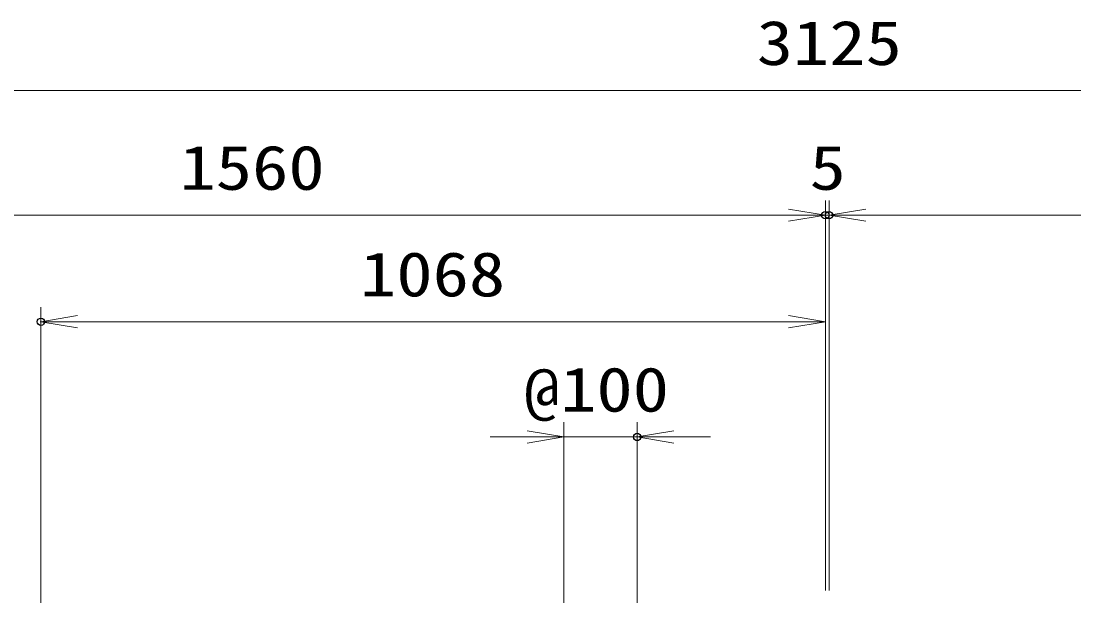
# Model space of a CAD drawing. Units: millimetres at full size. Extents: x -5940 to 5940, y -4200 to 4200.
# Drawn here: x -2792 to -1358, y 384 to 1167 of the extents above; entities that cross this region are included whole.
import ezdxf
from ezdxf.enums import TextEntityAlignment as Align

# ---------------------------------------------------------------- set-up
doc = ezdxf.new("R2010")
doc.units = ezdxf.units.MM
doc.header["$LTSCALE"] = 20
doc.header["$PDMODE"] = 32
doc.header["$PDSIZE"] = 10
doc.layers.add('0-6_寸法線', color=4, linetype='Continuous', lineweight=18)
doc.layers.add('0-7_0', color=7, linetype='Continuous', lineweight=18)
doc.layers.add('0-8_Defpoints', color=7, linetype='Continuous')
doc.styles.add('ＭＳ ゴシック', font='')
doc.styles.get('ＭＳ ゴシック').set_extended_font_data('MS Gothic')

# ---------------------------------------------------------------- blocks, each defined once
blk = doc.blocks.new('_Open')
at = {"layer": '0-7_0'}
blk.add_line((-20, 3.333), (0, 0), dxfattribs=at)
blk.add_lwpolyline([(-20, -3.333), (0, 0), (-20, 0)], dxfattribs=at)
blk = doc.blocks.new('S23')
at = {"layer": '0-6_寸法線'}
for points in [[(-2811373.2, 57488977.5), (-2819526, 57488977.5), (-2828099.1, 57468386.6), (-2828483.5, 57467463.5)], [(-2828253, 57468450.7), (-2828483.5, 57467463.5), (-2827945.3, 57468322.6)]]:
    blk.add_lwpolyline(points, dxfattribs=at)
at = {"layer": '0-6_寸法線', "color": 254, "style": 'ＭＳ ゴシック', "width": 0.75}
blk.add_text('シリンダ-錠', height=1212, dxfattribs=at).set_placement((-2818390.8, 57489374.4), align=Align.BOTTOM_LEFT)

msp = doc.modelspace()

# ---------------------------------------------------------------- linework, layer by layer
at = {"layer": '0-6_寸法線'}
for p, q in [((-3256.54, 1072.78), (-131.54, 1072.78)), ((-1696.54, 391.52), (-1696.54, 922.78)), ((-1696.54, 391.52), (-1696.54, 922.78)), ((-1691.54, 391.52), (-1691.54, 922.78)), ((-1691.54, 391.52), (-1691.54, 922.78)), ((-1696.54, 902.78), (-3256.54, 902.78)), ((-1746.54, 902.78), (-1796.54, 902.78)), ((-1691.54, 902.78), (-1696.54, 902.78)), ((-131.54, 902.78), (-1691.54, 902.78)), ((-1641.54, 902.78), (-1591.54, 902.78)), ((-2764.79, 311.52), (-2764.79, 777.6)), ((-1696.54, 391.52), (-1696.54, 777.6)), ((-1696.54, 757.6), (-2764.79, 757.6)), ((-2052.79, 358.52), (-2052.79, 620.56)), ((-1952.79, 358.52), (-1952.79, 620.56)), ((-2102.79, 600.56), (-2152.79, 600.56)), ((-2052.79, 600.56), (-1952.79, 600.56)), ((-1902.79, 600.56), (-1852.79, 600.56))]:
    msp.add_line(p, q, dxfattribs=at)
at = {"layer": '0-8_Defpoints'}
for p in [(-1696.54, 902.78), (-1691.54, 902.78), (-2764.79, 757.6), (-1952.79, 600.56)]:
    msp.add_point(p, dxfattribs=at)

# ---------------------------------------------------------------- block references
at = {"layer": '0-6_寸法線'}
for name, p, xscale, yscale in [('_Open', (-1696.54, 902.78), 2.5, 2.5), ('_Open', (-1696.54, 902.78), 2.5, 2.5), ('_Open', (-1696.54, 757.6), 2.5, 2.5), ('S23', (139783.64, -2873821.65), 0.05, 0.05), ('_Open', (-2052.79, 600.56), 2.5, 2.5)]:
    msp.add_blockref(name, p, dxfattribs=dict(at, xscale=xscale, yscale=yscale))
at = {"layer": '0-6_寸法線', "xscale": 2.5, "yscale": 2.5, "rotation": 180}
for p in [(-1691.54, 902.78), (-1691.54, 902.78), (-2764.79, 757.6), (-1952.79, 600.56)]:
    msp.add_blockref('_Open', p, dxfattribs=at)

# ---------------------------------------------------------------- texts
at = {"layer": '0-6_寸法線', "color": 254, "style": 'ＭＳ ゴシック', "width": 1.2}
for s, p in [('3125', (-1790.04, 1089.12)), ('1560', (-2576.14, 919.12)), ('5', (-1718.04, 919.12)), ('1068', (-2330.26, 773.94)), ('@100', (-2107.19, 616.9))]:
    msp.add_text(s, height=60.56, dxfattribs=at).set_placement(p, align=Align.BOTTOM_LEFT)

doc.saveas('drawing.dxf')
